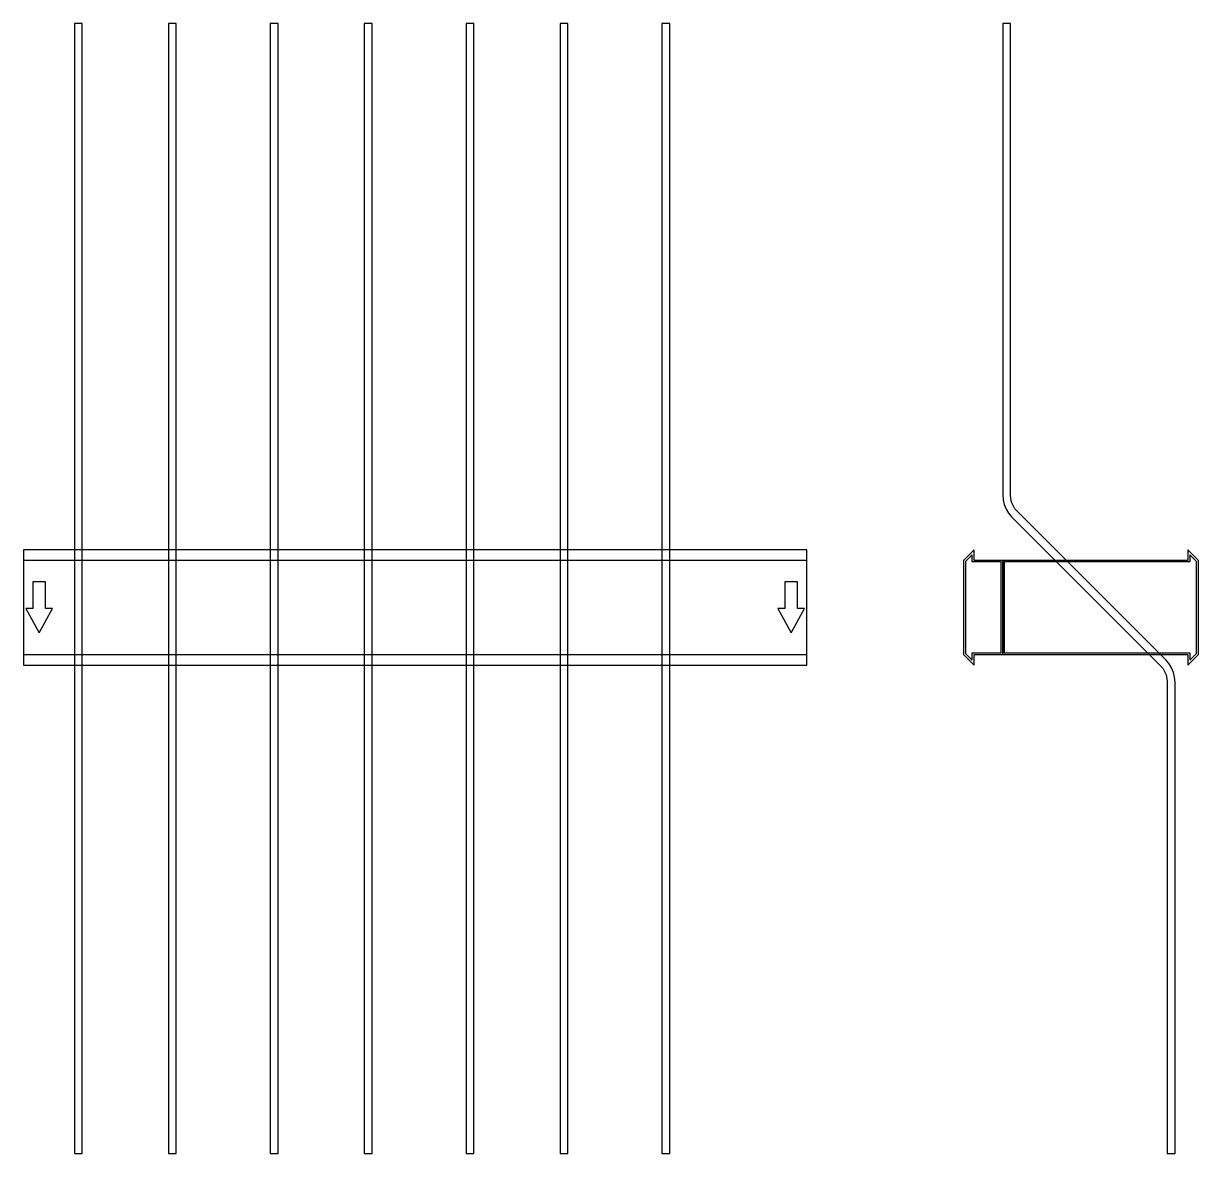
# Model space of a CAD drawing. Extents: x 0 to 1500, y -697 to 745.
import ezdxf

# ---------------------------------------------------------------- set-up
doc = ezdxf.new("R2010")
doc.units = 0
doc.layers.add('Halfen', color=7, linetype='CONTINUOUS')

msp = doc.modelspace()

# ---------------------------------------------------------------- linework, layer by layer
at = {"layer": 'Halfen', "color": 7}
for points in [[(75, -696.961), (75, 745.246), (65, 745.246), (65, -696.961)], [(195, -696.961), (195, 745.246), (185, 745.246), (185, -696.961)], [(325, -696.961), (325, 745.246), (315, 745.246), (315, -696.961)], [(445, -696.961), (445, 745.246), (435, 745.246), (435, -696.961)], [(575, -696.961), (575, 745.246), (565, 745.246), (565, -696.961)], [(695, -696.961), (695, 745.246), (685, 745.246), (685, -696.961)], [(825, -696.961), (825, 745.246), (815, 745.246), (815, -696.961)], [(1470, -696.961), (1470, -95.355), (1469.508, -89.098), (1468.042, -82.995), (1465.64, -77.196), (1462.361, -71.844), (1458.284, -67.071), (1268.787, 122.426), (1265.729, 126.006), (1263.27, 130.02), (1261.468, 134.369), (1260.369, 138.947), (1260, 143.64), (1260, 206.246), (1260, 745.246), (1250, 745.246), (1250, 206.246), (1250, 143.64), (1250.492, 137.382), (1251.958, 131.279), (1254.36, 125.48), (1257.639, 120.128), (1261.716, 115.355), (1451.213, -74.142), (1454.271, -77.722), (1456.73, -81.736), (1458.532, -86.085), (1459.631, -90.662), (1460, -95.355), (1460, -696.961)], [(0, -73.5), (1000, -73.5), (1000, 73.5), (0, 73.5)], [(0, -60), (1000, -60), (1000, 60), (0, 60)], [(1250, -60), (1250, 60), (1213.5, 60), (1213.5, 73.5), (1200, 60), (1200, -60), (1213.5, -73.5), (1213.5, -60)], [(1248, -58), (1248, 58), (1211, 58), (1211, 67.25), (1202.5, 58.75), (1202.5, -58.75), (1211, -67.25), (1211, -58)], [(1500, -60), (1500, 60), (1486.5, 73.5), (1486.5, 60), (1250, 60), (1250, -60), (1486.5, -60), (1486.5, -73.5)], [(1497.5, -58.75), (1497.5, 58.75), (1489, 67.25), (1489, 58), (1252, 58), (1252, -58), (1489, -58), (1489, -67.25)], [(20, -32.5), (37, -1.5), (28, -1.5), (28, 32.5), (12, 32.5), (12, -1.5), (3, -1.5)], [(980, -32.5), (997, -1.5), (988, -1.5), (988, 32.5), (972, 32.5), (972, -1.5), (963, -1.5)]]:
    msp.add_lwpolyline(points, close=True, dxfattribs=at)

doc.saveas('drawing.dxf')
